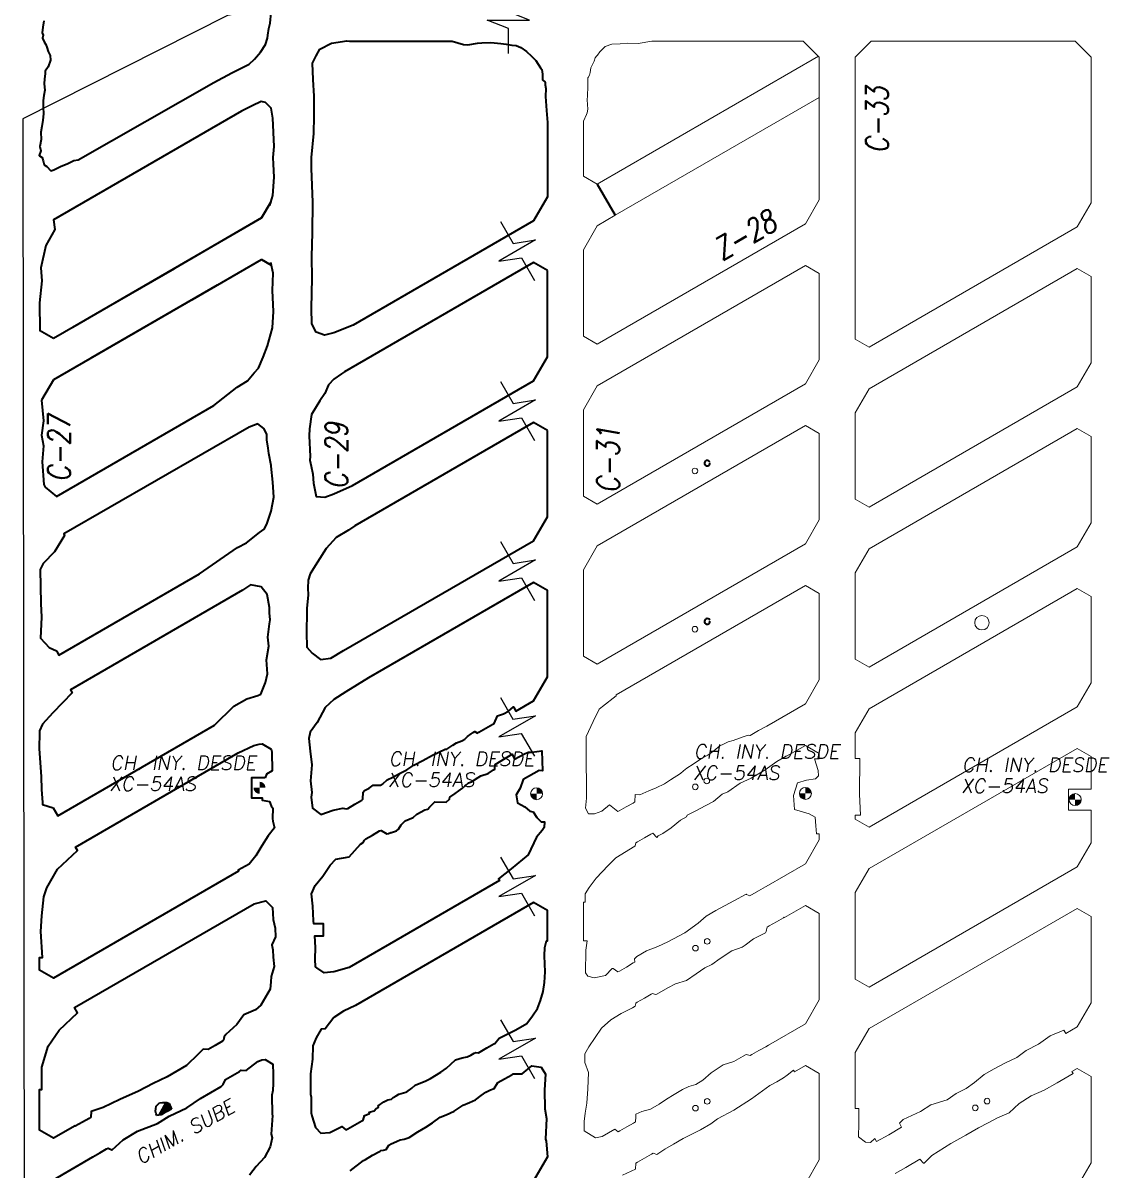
# Model space of a CAD drawing. Header units: millimetres. Extents: x -28 to 1943, y -5245 to 2752.
# Drawn here: x 568.2 to 705.1, y -476.1 to -332.7 of the extents above; entities that cross this region are included whole.
import ezdxf

# ---------------------------------------------------------------- set-up
doc = ezdxf.new("R2010")
doc.units = ezdxf.units.MM
doc.linetypes.add('CONTINUA', pattern=[0])
doc.layers.add('205', color=1, linetype='Continuous')
doc.styles.add('ROMANS', font='romans.shx', dxfattribs={"width": 0.8})

msp = doc.modelspace()

# ---------------------------------------------------------------- hatches: boundary and pattern name
at = {"lineweight": 35}
h = msp.add_hatch(color=256, dxfattribs=at)
h.paths.add_polyline_path([(597.75, -427.588), (597.75, -428.338), (598.5, -428.338, 0.4142136)])
h.paths.add_polyline_path([(597.75, -428.338), (597, -428.338, 0.4142136), (597.75, -429.088)])
at = {"lineweight": 20}
h = msp.add_hatch(color=8, dxfattribs=at)
h.paths.add_polyline_path([(632.4, -428.331), (632.4, -429.081), (633.15, -429.081, 0.4142136)])
h.paths.add_polyline_path([(632.4, -429.081), (631.65, -429.081, 0.4142136), (632.4, -429.831)])
at = {"lineweight": 35}
h = msp.add_hatch(color=256, dxfattribs=at)
h.paths.add_polyline_path([(632.4, -428.331), (632.4, -429.081), (633.15, -429.081, 0.4142136)])
h.paths.add_polyline_path([(632.4, -429.081), (631.65, -429.081, 0.4142136), (632.4, -429.831)])
h = msp.add_hatch(color=256, dxfattribs=at)
h.paths.add_polyline_path([(632.4, -428.331), (632.4, -429.081), (633.15, -429.081, 0.4142136)])
h.paths.add_polyline_path([(632.4, -429.081), (631.65, -429.081, 0.4142136), (632.4, -429.831)])
at = {"lineweight": 20}
h = msp.add_hatch(color=8, dxfattribs=at)
h.paths.add_polyline_path([(666.013, -428.298), (666.013, -429.048), (666.764, -429.048, 0.4142136)])
h.paths.add_polyline_path([(666.013, -429.048), (665.264, -429.048, 0.4142136), (666.013, -429.798)])
at = {"lineweight": 35}
h = msp.add_hatch(color=256, dxfattribs=at)
h.paths.add_polyline_path([(666.013, -428.298), (666.013, -429.048), (666.764, -429.048, 0.4142136)])
h.paths.add_polyline_path([(666.013, -429.048), (665.264, -429.048, 0.4142136), (666.013, -429.798)])
at = {"linetype": 'CONTINUA', "lineweight": 20}
h = msp.add_hatch(color=256, dxfattribs=at)
h.paths.add_polyline_path([(699.003, -429.748), (699.003, -429.82), (699.75, -429.82), (699.75, -429.07, 0.3862922)])
h.paths.add_polyline_path([(699.75, -430.57, 0.0851642), (700, -430.527), (700, -429.82), (699.75, -429.82)])
h.paths.add_polyline_path([(700, -429.82), (700, -430.527, 0.3178372), (700.5, -429.82)])
h = msp.add_hatch(color=256, dxfattribs=at)
h.paths.add_polyline_path([(699.003, -429.748), (699.003, -429.82), (699.75, -429.82), (699.75, -429.07, 0.3862922)])
h.paths.add_polyline_path([(699.75, -430.57, 0.0851642), (700, -430.527), (700, -429.82), (699.75, -429.82)])
h.paths.add_polyline_path([(700, -429.82), (700, -430.527, 0.3178372), (700.5, -429.82)])
h = msp.add_hatch(color=256, dxfattribs=at)
h.paths.add_polyline_path([(699.003, -429.748), (699.003, -429.82), (699.75, -429.82), (699.75, -429.07, 0.3862922)])
h.paths.add_polyline_path([(699.75, -430.57, 0.0851642), (700, -430.527), (700, -429.82), (699.75, -429.82)])
h.paths.add_polyline_path([(700, -429.82), (700, -430.527, 0.3178372), (700.5, -429.82)])
at = {"lineweight": 35}
msp.add_hatch(color=256, dxfattribs=at).paths.add_polyline_path([(586.463, -467.814), (586.145, -467.677), (586.062, -467.676), (585.188, -469.255), (585.442, -469.226), (585.906, -468.923), (586.185, -468.812), (586.76, -468.524)])

# ---------------------------------------------------------------- linework, layer by layer
at = {"linetype": 'CONTINUA', "lineweight": 20}
for p, q in [((639.982, -352.882), (667.655, -336.905)), ((639.982, -352.882), (667.655, -336.905)), ((667.75, -342.047), (642.232, -356.779)), ((667.75, -342.047), (642.232, -356.779))]:
    msp.add_line(p, q, dxfattribs=at)
at = {"color": 8, "lineweight": 20}
msp.add_line((639.982, -352.882), (642.232, -356.779), dxfattribs=at)
at = {"lineweight": 35}
for p, q in [((639.982, -352.882), (642.232, -356.779)), ((599.17, -355.115), (598.018, -357.11)), ((598.018, -357.11), (587.102, -363.413)), ((589.352, -367.31), (598.018, -362.306)), ((598.018, -362.306), (599.227, -363.005)), ((571.982, -372.142), (587.102, -363.413)), ((589.352, -367.31), (571.982, -377.338)), ((570.25, -371.142), (571.982, -372.142)), ((571.982, -377.338), (570.502, -379.901)), ((584.725, -468.745), (584.784, -468.458)), ((584.818, -469.093), (584.725, -468.745)), ((584.784, -468.458), (584.842, -468.126)), ((584.842, -468.126), (585.224, -467.74)), ((585.188, -469.255), (586.062, -467.676)), ((585.224, -467.74), (585.636, -467.674)), ((585.636, -467.674), (586.145, -467.677)), ((586.185, -468.812), (585.906, -468.923)), ((586.145, -467.677), (586.463, -467.814)), ((586.76, -468.524), (586.185, -468.812)), ((586.463, -467.814), (586.76, -468.524)), ((584.905, -469.287), (584.818, -469.093)), ((585.442, -469.226), (584.905, -469.287)), ((585.906, -468.923), (585.442, -469.226))]:
    msp.add_line(p, q, dxfattribs=at)
at = {"color": 3, "linetype": 'CONTINUA', "lineweight": 35}
for p, q in [((598.018, -357.11), (599.17, -355.115)), ((574.408, -370.742), (598.018, -357.11)), ((599.227, -363.005), (598.018, -362.306)), ((592.469, -365.51), (576.658, -374.639)), ((570.25, -371.142), (571.982, -372.142))]:
    msp.add_line(p, q, dxfattribs=at)
at = {"color": 8, "linetype": 'CONTINUA'}
for points in [[(628.886, -336.566), (628.876, -333.414), (626.226, -332.391), (631.519, -332.374), (628.869, -331.35), (628.859, -328.066)], [(628.886, -336.566), (628.876, -333.414), (626.226, -332.391), (631.519, -332.374), (628.869, -331.35), (628.859, -328.066)], [(627.881, -357.56), (629.459, -360.288), (632.266, -359.856), (627.685, -362.506), (630.493, -362.075), (632.137, -364.917)], [(627.881, -357.56), (629.459, -360.288), (632.266, -359.856), (627.685, -362.506), (630.493, -362.075), (632.137, -364.917)], [(627.881, -377.56), (629.459, -380.288), (632.266, -379.856), (627.685, -382.506), (630.493, -382.075), (632.137, -384.917)], [(627.881, -377.56), (629.459, -380.288), (632.266, -379.856), (627.685, -382.506), (630.493, -382.075), (632.137, -384.917)], [(627.881, -397.56), (629.459, -400.288), (632.266, -399.856), (627.685, -402.506), (630.493, -402.075), (632.137, -404.917)], [(627.881, -397.56), (629.459, -400.288), (632.266, -399.856), (627.685, -402.506), (630.493, -402.075), (632.137, -404.917)], [(627.87, -417.034), (629.449, -419.762), (632.256, -419.331), (627.675, -421.981), (630.482, -421.549), (632.127, -424.392)], [(627.87, -417.034), (629.449, -419.762), (632.256, -419.331), (627.675, -421.981), (630.482, -421.549), (632.127, -424.392)], [(627.881, -437.002), (629.459, -439.73), (632.266, -439.298), (627.685, -441.948), (630.493, -441.517), (632.137, -444.359)], [(627.881, -437.002), (629.459, -439.73), (632.266, -439.298), (627.685, -441.948), (630.493, -441.517), (632.137, -444.359)], [(627.881, -457.326), (629.459, -460.055), (632.266, -459.623), (627.685, -462.273), (630.493, -461.841), (632.137, -464.684)], [(627.881, -457.326), (629.459, -460.055), (632.266, -459.623), (627.685, -462.273), (630.493, -461.841), (632.137, -464.684)]]:
    msp.add_lwpolyline(points, dxfattribs=at)
at = {"lineweight": 35}
for points in [[(570.777, -332.486), (570.661, -333.244), (570.575, -333.957), (570.698, -334.279), (570.628, -334.619), (570.824, -335.074), (571.016, -335.431), (571.16, -335.765), (571.335, -336.284), (571.574, -336.813), (571.605, -337.392), (571.328, -338.201), (570.932, -338.75), (570.965, -339.086), (570.859, -339.705), (570.836, -340.338), (570.892, -341.121), (570.785, -341.82), (570.709, -342.43), (570.682, -343.243), (570.726, -344.091), (570.663, -344.873), (570.52, -345.656), (570.397, -346.394), (570.448, -347.309), (570.261, -348.173), (570.384, -348.729), (570.204, -349.321), (570.252, -349.336), (570.553, -349.542), (570.674, -349.971), (570.809, -350.45), (571.143, -350.677), (571.654, -351.198), (572.047, -351.075), (572.854, -350.689), (573.76, -350.319), (574.533, -349.93), (575.083, -349.834), (592.019, -340.178), (594.28, -338.969), (596.464, -337.874), (597.112, -337.269), (597.853, -336.364), (598.497, -335.421), (598.766, -334.646), (598.796, -334.268), (598.916, -333.442), (599.087, -332.744), (599.215, -331.415)], [(599.023, -355.571), (599.431, -354.306), (599.581, -352.027), (599.514, -350.365), (599.467, -349.552), (599.566, -348.172), (599.428, -344.648), (599.191, -343.4), (598.508, -342.691), (597.961, -342.547), (596.847, -343.084), (595.506, -343.757), (571.982, -357.338), (572.174, -358.539), (571.008, -360.563), (570.407, -363.353), (570.527, -364.97), (570.243, -367.719), (570.278, -371.158)], [(570.502, -379.901), (570.736, -382.473), (570.493, -384.244), (570.738, -385.602), (570.59, -387.588), (570.76, -390.413), (570.955, -390.779), (572.382, -391.911), (592.035, -380.564), (594.939, -378.263), (596.252, -377.458), (597.066, -376.461), (597.635, -375.89), (598.224, -374.501), (598.738, -373.083), (599.365, -370.837), (599.518, -368.796), (599.359, -366.168), (599.44, -364.013), (599.153, -362.656)], [(571.982, -477.338), (576.904, -474.459), (577.772, -473.963), (578.628, -473.463), (578.838, -473.395), (579.299, -473.603), (579.336, -473.602), (580.705, -472.355), (582.481, -471.27), (584.979, -470.311), (586.451, -469.397), (588.65, -468.351), (590.378, -467.165), (592.951, -465.662), (593.222, -465.43), (593.488, -464.812), (594.375, -464.294), (595.241, -463.792), (595.441, -463.647), (596.089, -463.661), (597.543, -462.555), (598.043, -462.336), (598.477, -462.288), (599.421, -462.867), (599.462, -464.131), (599.471, -465.292), (599.419, -466.172), (599.292, -466.76), (599.346, -469.131), (599.374, -469.292), (599.197, -471.643), (599.326, -472.104), (599.083, -473.24), (598.39, -474.544), (597.32, -475.662), (596.513, -476.765)], [(609.09, -476.237), (610.755, -474.942), (610.907, -474.837), (610.999, -474.792), (611.893, -474.277), (612.742, -473.792), (612.824, -473.742), (612.941, -473.669), (613.262, -473.653), (613.409, -473.592), (613.575, -473.534), (613.91, -473.006), (614.213, -472.833), (614.512, -472.718), (614.958, -472.518), (615.331, -472.349), (615.836, -472.256), (616.468, -472.057), (617.559, -471.338), (618.534, -470.742), (619.363, -470.204), (620.346, -469.513), (621.091, -469.202), (622.109, -468.754), (623.21, -468.014), (624.03, -467.674), (624.756, -467.344), (625.459, -466.815), (626.055, -466.373), (626.653, -466.105), (627.111, -465.929), (627.538, -465.191), (628.403, -464.707), (629.286, -464.21), (629.388, -464.149), (629.465, -464.102), (630.592, -464.091), (631.786, -463.108), (632.983, -463.274), (633.532, -464.145), (633.405, -466.08), (633.421, -468.466), (633.653, -469.682), (633.532, -472.251), (633.608, -472.495), (633.75, -474.48), (632.018, -477.48)]]:
    msp.add_lwpolyline(points, dxfattribs=at)
for points in [[(633.75, -345.162), (633.75, -354.48), (632.018, -357.48), (609.481, -370.492), (607.051, -371.484), (605.887, -371.753), (604.834, -371.401), (604.309, -370.351), (604.245, -368.39), (604.329, -364.654), (604.278, -361.987), (604.359, -358.925), (604.406, -355.139), (604.263, -350.928), (604.243, -349.538), (604.523, -346.548), (604.594, -344.4), (604.566, -341.887), (604.465, -339.81), (604.375, -337.748), (604.817, -336.855), (605.288, -336.004), (606.741, -335.279), (608.658, -334.963), (608.988, -335), (621.841, -335), (623.255, -335.419), (623.807, -335.483), (625.008, -335.239), (625.554, -335.207), (626.673, -335.173), (627.938, -335.285), (628.586, -335.404), (629.311, -335.523), (629.845, -335.535), (630.426, -335.781), (631.138, -336.294), (631.766, -336.9), (632.299, -337.429), (632.878, -338.344), (633.039, -338.561), (633.125, -339.133), (633.136, -339.839), (633.461, -340.136), (633.478, -340.485), (633.555, -340.915), (633.502, -341.941), (633.639, -343.691)], [(633.75, -363.677), (632.018, -362.677), (608.369, -376.33), (607.984, -376.583), (607.04, -377.256), (606.368, -377.958), (605.911, -379.05), (605.309, -379.949), (604.262, -381.676), (603.984, -383.48), (603.958, -384.348), (604.074, -386.941), (604.057, -387.384), (604.215, -388.133), (604.407, -389.14), (604.501, -390.244), (604.83, -391.911), (605.932, -392.025), (607.041, -391.582), (609.387, -390.547), (632.018, -377.48), (633.75, -374.48)], [(590.231, -401.606), (594.985, -398.282), (596.131, -397.716), (597.745, -396.445), (598.337, -396.007), (598.681, -395.391), (599.227, -393.76), (599.536, -392.025), (599.428, -390.122), (599.227, -388.118), (599.217, -388.048), (598.899, -386.554), (598.848, -385.883), (598.686, -384.845), (598.666, -384.122), (598.273, -383.432), (597.529, -382.843), (596.452, -383.267), (573.263, -396.599), (573.378, -396.798), (572.095, -398.862), (570.693, -400.315), (570.338, -401.047), (570.393, -405.293), (570.504, -406.999), (570.367, -409.627), (571.457, -410.812), (572.378, -411.235), (572.672, -411.744)], [(633.75, -383.677), (632.018, -382.677), (609.661, -395.584), (608.871, -396.138), (607.339, -397.037), (606.097, -398.421), (605.015, -400.134), (604.087, -401.612), (603.829, -402.375), (603.778, -403.374), (603.836, -404.201), (603.65, -405.932), (603.647, -406.499), (603.633, -408.767), (603.628, -408.94), (603.68, -410.774), (604.322, -411.526), (605.36, -412.291), (606.658, -412.124), (608.266, -411.194), (632.018, -397.48), (633.75, -394.48)], [(623.146, -422.418), (623.423, -422.249), (623.778, -421.948), (624.198, -421.6), (624.462, -421.408), (624.671, -421.32), (625.019, -421.493), (625.196, -421.395), (626.068, -420.891), (626.928, -420.392), (627.101, -420.289), (627.516, -419.365), (628.276, -419.097), (628.872, -418.765), (629.495, -418.217), (629.806, -418.757), (632.018, -417.48), (633.75, -414.48), (633.75, -403.677), (632.018, -402.677), (611.376, -414.594), (608.541, -416.33), (607.041, -417.289), (605.961, -418.31), (604.943, -420.175), (604.064, -421.406), (603.903, -422.192), (604.082, -423.761), (604.309, -425.449), (604.141, -427.463), (604.274, -428.909), (604.228, -429.507), (604.395, -430.886), (605.412, -431.675), (606.966, -431.138), (608.185, -430.9), (608.577, -430.977), (608.812, -430.914), (609.662, -430.377), (610.536, -429.87), (610.686, -429.769), (610.718, -428.872), (610.86, -428.666), (611.474, -428.393), (611.964, -428.008), (612.881, -428.011), (613.179, -427.839), (613.708, -427.35), (614.421, -427.009), (615.242, -426.572), (616.181, -426.11), (617.051, -425.511), (618.154, -424.924), (619.367, -424.264), (620.952, -423.517), (621.161, -423.492), (621.905, -423.007), (622.404, -422.739), (623.049, -422.489)], [(592.134, -420.507), (594.557, -418.134), (596.18, -417.21), (597.547, -416.803), (597.905, -416.632), (598.511, -415.174), (598.736, -414.088), (598.634, -412.365), (598.901, -410.654), (598.781, -409.495), (599.017, -407.851), (599.066, -407.344), (598.991, -406.461), (598.98, -405.817), (598.723, -404.17), (597.95, -403.224), (596.615, -402.987), (595.635, -403.636), (574.12, -416.104), (574.328, -416.465), (571.897, -418.96), (570.629, -420.39), (570.226, -421.209), (570.226, -421.388), (570.192, -423.48), (570.445, -426.938), (570.485, -428.554), (570.612, -430.19), (570.6, -430.436), (571.937, -430.844), (572.511, -431.837)], [(598.472, -427.088), (596.75, -427.088), (596.75, -429.588), (598.083, -429.588), (598.092, -429.876), (599.012, -430.061), (599.216, -430.582), (599.428, -430.901), (599.364, -432.167), (599.419, -432.497), (599.639, -433.329), (598.836, -434.346), (598.053, -435.576), (597.29, -436.847), (596.461, -437.896), (595.066, -438.627), (595.135, -438.775), (571.982, -452.142), (570.25, -451.142), (570.25, -449.561), (570.623, -449.561), (570.414, -446.305), (570.51, -444.364), (570.767, -441.954), (571.151, -440.859), (572.495, -438.499), (574.983, -436.167), (574.74, -435.746), (595.099, -423.986), (597.027, -423.051), (597.692, -422.884), (598.062, -422.854), (599.212, -423.529), (599.282, -423.834), (599.322, -426.218), (598.633, -426.618)], [(631.19, -423.972), (633.065, -423.729), (633.134, -426.2), (632.72, -426.162), (630.734, -427.317), (630.349, -428.395), (629.866, -429.217), (630.024, -430.235), (630.91, -430.715), (631.546, -431.27), (631.972, -431.351), (632.451, -432.052), (632.979, -432.58), (633.377, -432.596), (633.347, -433.31), (633.108, -433.688), (632.374, -434.514), (631.328, -436.703), (629.224, -438.463), (627.623, -439.727), (627.749, -439.945), (608.948, -450.8), (607.033, -451.337), (605.818, -451.484), (604.937, -450.848), (604.771, -450.72), (604.707, -449.742), (604.767, -448.293), (604.683, -446.86), (605.75, -446.86), (605.75, -445.36), (604.534, -445.36), (604.487, -444.953), (604.401, -443.127), (604.263, -441.614), (604.704, -440.549), (605.679, -439.376), (606.574, -438.008), (607.279, -437.25), (608.982, -436.981), (610.364, -435.374), (610.731, -435.165), (610.869, -434.896), (611.039, -434.723), (611.894, -434.254), (612.758, -433.722), (612.978, -433.672), (613.68, -434.091), (613.882, -434.058), (614.162, -433.944), (614.253, -433.932), (614.878, -433.702), (615.118, -433.498), (615.479, -432.969), (615.972, -432.453), (616.971, -432.057), (617.442, -431.636), (618.428, -431.088), (618.787, -430.993), (618.996, -430.75), (619.695, -430.111), (621.087, -430.14), (621.491, -429.751), (621.546, -429.502), (622.204, -429.036), (623.155, -428.37), (623.866, -427.736), (624.251, -427.582), (625.089, -427.07), (625.409, -426.845), (626.324, -426.545), (627.028, -426.108), (627.183, -426.021), (627.235, -425.409), (627.428, -425.285), (628.298, -424.782), (629.158, -424.281), (629.35, -424.157), (629.651, -424.779), (630.88, -424.08)], [(588.61, -463.049), (586.201, -464.467), (584.465, -465.298), (582.609, -466.245), (580.291, -467.287), (578.211, -468.313), (576.703, -468.82), (576.669, -469.511), (576.459, -469.687), (575.599, -470.145), (574.714, -470.641), (574.681, -470.584), (571.982, -472.142), (570.25, -471.142), (570.25, -466.041), (570.521, -466.041), (570.521, -463.277), (571.317, -460.647), (572.69, -458.654), (574.989, -456.489), (574.605, -455.824), (597.064, -442.857), (598.522, -442.453), (599.369, -443.318), (599.461, -444.803), (599.713, -445.884), (599.76, -446.959), (599.287, -447.952), (599.419, -448.609), (599.451, -449.493), (599.592, -450.688), (599.206, -451.94), (599.167, -452.599), (599.065, -453.499), (597.909, -455.524), (597.235, -456.093), (595.78, -456.722), (594.93, -457.926), (593.524, -459.161), (593.314, -459.451), (593.26, -459.892), (593.108, -460.012), (592.225, -460.542), (591.347, -461.05), (590.71, -461.021), (590.09, -461.633)], [(613.781, -467.328), (614.249, -467.252), (614.482, -467.044), (614.848, -466.852), (615.161, -466.648), (616.039, -466.385), (616.155, -466.353), (616.802, -465.881), (617.205, -465.529), (618.564, -464.982), (619.146, -464.665), (620.436, -463.878), (621.141, -463.384), (621.669, -462.871), (622.276, -462.365), (623.092, -462.103), (623.735, -461.961), (624.162, -461.758), (624.578, -461.515), (624.813, -461.441), (625.133, -461.484), (626.192, -460.836), (627.073, -460.333), (627.169, -460.285), (627.726, -459.644), (629.785, -458.6), (631.187, -457.82), (631.874, -456.846), (632.493, -455.934), (632.886, -454.923), (633.241, -453.822), (633.398, -452.661), (633.462, -451.332), (633.382, -449.362), (633.439, -448.286), (633.638, -447.453), (633.75, -447.453), (633.75, -443.677), (632.018, -442.677), (609.739, -455.54), (608.25, -456.245), (607.029, -457.066), (605.962, -458.468), (605.459, -458.529), (604.855, -459.61), (604.419, -460.576), (604.365, -462.266), (604.146, -464.085), (604.112, -466.65), (604.198, -466.996), (604.193, -468.978), (604.295, -469.338), (604.765, -470.819), (605.41, -471.492), (606.543, -471.416), (608.025, -470.687), (608.559, -471.094), (608.707, -471.014), (608.79, -470.968), (609.662, -470.461), (610.533, -469.973), (610.624, -469.921), (610.709, -469.879), (610.861, -469.306), (610.938, -469.284), (611.493, -469.068), (611.478, -468.886), (612.088, -468.73), (612.106, -468.73), (612.331, -468.438), (612.646, -468.279), (612.596, -468.105), (613.296, -467.577)]]:
    msp.add_lwpolyline(points, close=True, dxfattribs=at)
at = {"color": 8, "lineweight": 20}
for points in [[(628.882, -335.453), (629.311, -335.523), (629.845, -335.535), (630.426, -335.781), (631.138, -336.294), (631.766, -336.9), (632.299, -337.429), (632.878, -338.344), (633.039, -338.561), (633.125, -339.133), (633.136, -339.839), (633.461, -340.136), (633.478, -340.485), (633.555, -340.915), (633.502, -341.941), (633.639, -343.691), (633.75, -345.162), (633.75, -354.48), (632.018, -357.48), (628.882, -359.291)], [(628.882, -335.453), (629.311, -335.523), (629.845, -335.535), (630.426, -335.781), (631.138, -336.294), (631.766, -336.9), (632.299, -337.429), (632.878, -338.344), (633.039, -338.561), (633.125, -339.133), (633.136, -339.839), (633.461, -340.136), (633.478, -340.485), (633.555, -340.915), (633.502, -341.941), (633.639, -343.691), (633.75, -345.162), (633.75, -354.48), (632.018, -357.48), (628.882, -359.291)], [(639.982, -352.882), (638.25, -351.882), (638.25, -345.021), (638.623, -344.16), (638.71, -343.959), (638.818, -343.521), (638.704, -342.332), (638.763, -341.853), (638.828, -340.696), (638.822, -339.605), (638.865, -339.548), (639.009, -339.274), (639.105, -338.91), (639.202, -338.337), (639.426, -337.863), (639.601, -337.525), (639.739, -337.1), (639.873, -336.885), (639.999, -336.768), (640.311, -336.362), (640.985, -335.678), (641.799, -335.391), (642.834, -335.357), (643.72, -335.26), (645.096, -335.294), (646.817, -335), (665.75, -335), (667.75, -337), (667.75, -354.851), (666.018, -357.851), (639.982, -372.882), (638.25, -371.882), (638.25, -361.078), (639.982, -358.078), (642.232, -356.779)], [(639.982, -352.882), (638.25, -351.882), (638.25, -345.021), (638.623, -344.16), (638.71, -343.959), (638.818, -343.521), (638.704, -342.332), (638.763, -341.853), (638.828, -340.696), (638.822, -339.605), (638.865, -339.548), (639.009, -339.274), (639.105, -338.91), (639.202, -338.337), (639.426, -337.863), (639.601, -337.525), (639.739, -337.1), (639.873, -336.885), (639.999, -336.768), (640.311, -336.362), (640.985, -335.678), (641.799, -335.391), (642.834, -335.357), (643.72, -335.26), (645.096, -335.294), (646.817, -335), (665.75, -335), (667.75, -337), (667.75, -354.851), (666.018, -357.851), (639.982, -372.882), (638.25, -371.882), (638.25, -361.078), (639.982, -358.078), (642.232, -356.779)], [(628.882, -379.291), (632.018, -377.48), (633.75, -374.48), (633.75, -363.677), (632.018, -362.677), (631.136, -363.186)], [(628.882, -379.291), (632.018, -377.48), (633.75, -374.48), (633.75, -363.677), (632.018, -362.677), (631.136, -363.186)], [(628.882, -399.291), (632.018, -397.48), (633.75, -394.48), (633.75, -383.677), (632.018, -382.677), (631.136, -383.186)], [(628.882, -399.291), (632.018, -397.48), (633.75, -394.48), (633.75, -383.677), (632.018, -382.677), (631.136, -383.186)], [(628.872, -418.765), (629.495, -418.217), (629.806, -418.757), (632.018, -417.48), (633.75, -414.48), (633.75, -403.677), (632.018, -402.677), (631.136, -403.186)], [(628.872, -418.765), (629.495, -418.217), (629.806, -418.757), (632.018, -417.48), (633.75, -414.48), (633.75, -403.677), (632.018, -402.677), (631.136, -403.186)], [(631.836, -423.889), (633.065, -423.729), (633.134, -426.2), (632.72, -426.162), (630.734, -427.317), (630.349, -428.395), (629.866, -429.217), (630.024, -430.235), (630.91, -430.715), (631.546, -431.27), (631.972, -431.351), (632.451, -432.052), (632.979, -432.58), (633.377, -432.596), (633.347, -433.31), (633.108, -433.688), (632.374, -434.514), (631.328, -436.703), (629.224, -438.463), (628.882, -438.733)], [(631.836, -423.889), (633.065, -423.729), (633.134, -426.2), (632.72, -426.162), (630.734, -427.317), (630.349, -428.395), (629.866, -429.217), (630.024, -430.235), (630.91, -430.715), (631.546, -431.27), (631.972, -431.351), (632.451, -432.052), (632.979, -432.58), (633.377, -432.596), (633.347, -433.31), (633.108, -433.688), (632.374, -434.514), (631.328, -436.703), (629.224, -438.463), (628.882, -438.733)], [(628.882, -459.058), (629.785, -458.6), (631.187, -457.82), (631.874, -456.846), (632.493, -455.934), (632.886, -454.923), (633.241, -453.822), (633.398, -452.661), (633.462, -451.332), (633.382, -449.362), (633.439, -448.286), (633.638, -447.453), (633.75, -447.453), (633.75, -443.677), (632.018, -442.677), (631.378, -443.046)], [(628.882, -459.058), (629.785, -458.6), (631.187, -457.82), (631.874, -456.846), (632.493, -455.934), (632.886, -454.923), (633.241, -453.822), (633.398, -452.661), (633.462, -451.332), (633.382, -449.362), (633.439, -448.286), (633.638, -447.453), (633.75, -447.453), (633.75, -443.677), (632.018, -442.677), (631.378, -443.046)], [(631.406, -463.421), (631.786, -463.108), (632.983, -463.274), (633.532, -464.145), (633.405, -466.08), (633.421, -468.466), (633.653, -469.682), (633.532, -472.251), (633.608, -472.495), (633.75, -474.48), (632.018, -477.48), (631.072, -477.528), (629.291, -478.617), (628.882, -478.852)], [(631.406, -463.421), (631.786, -463.108), (632.983, -463.274), (633.532, -464.145), (633.405, -466.08), (633.421, -468.466), (633.653, -469.682), (633.532, -472.251), (633.608, -472.495), (633.75, -474.48), (632.018, -477.48), (631.072, -477.528), (629.291, -478.617), (628.882, -478.852)], [(643.126, -476.78), (644.776, -476.032), (644.822, -475.245), (645.027, -475.135), (645.911, -474.633), (646.788, -474.137), (646.997, -474.022), (647.444, -474.186), (648.45, -473.5), (649.514, -472.897), (650.73, -472.193), (652.898, -471.096), (654.206, -470.329), (655.033, -469.718), (657.072, -468.617), (659.274, -467.22), (661.575, -465.558), (662.429, -465.084), (663.295, -464.602), (663.753, -464.28), (664.542, -463.656), (664.655, -463.834), (666.018, -463.047), (667.75, -464.047), (667.75, -474.851), (666.018, -477.851)], [(643.126, -476.78), (644.776, -476.032), (644.822, -475.245), (645.027, -475.135), (645.911, -474.633), (646.788, -474.137), (646.997, -474.022), (647.444, -474.186), (648.45, -473.5), (649.514, -472.897), (650.73, -472.193), (652.898, -471.096), (654.206, -470.329), (655.033, -469.718), (657.072, -468.617), (659.274, -467.22), (661.575, -465.558), (662.429, -465.084), (663.295, -464.602), (663.753, -464.28), (664.542, -463.656), (664.655, -463.834), (666.018, -463.047), (667.75, -464.047), (667.75, -474.851), (666.018, -477.851)], [(700.018, -478.221), (701.75, -475.221), (701.75, -464.417), (700.018, -463.417), (699.341, -463.808), (699.483, -464.053), (697.502, -465.205), (695.873, -466.132), (694.259, -466.856), (692.739, -467.796), (691.5, -468.984), (690.037, -469.6), (688.854, -470.219), (687.673, -470.861), (686.073, -471.755), (684.194, -472.819), (681.848, -474.284), (680.858, -475.264), (680.792, -475.28), (680.339, -474.753), (678.576, -475.801), (677.23, -476.573)], [(700.018, -478.221), (701.75, -475.221), (701.75, -464.417), (700.018, -463.417), (699.341, -463.808), (699.483, -464.053), (697.502, -465.205), (695.873, -466.132), (694.259, -466.856), (692.739, -467.796), (691.5, -468.984), (690.037, -469.6), (688.854, -470.219), (687.673, -470.861), (686.073, -471.755), (684.194, -472.819), (681.848, -474.284), (680.858, -475.264), (680.792, -475.28), (680.339, -474.753), (678.576, -475.801), (677.23, -476.573)]]:
    msp.add_lwpolyline(points, dxfattribs=at)
for points in [[(701.75, -337), (701.75, -355.221), (700.018, -358.221), (673.982, -373.252), (672.25, -372.252), (672.25, -337), (674.25, -335), (699.75, -335)], [(701.75, -337), (701.75, -355.221), (700.018, -358.221), (673.982, -373.252), (672.25, -372.252), (672.25, -337), (674.25, -335), (699.75, -335)], [(666.018, -377.851), (667.75, -374.851), (667.75, -364.047), (666.018, -363.047), (639.982, -378.078), (638.25, -381.078), (638.25, -391.882), (639.982, -392.882)], [(666.018, -377.851), (667.75, -374.851), (667.75, -364.047), (666.018, -363.047), (639.982, -378.078), (638.25, -381.078), (638.25, -391.882), (639.982, -392.882)], [(700.018, -378.221), (701.75, -375.221), (701.75, -364.417), (700.018, -363.417), (673.982, -378.449), (672.25, -381.449), (672.25, -392.252), (673.982, -393.252)], [(700.018, -378.221), (701.75, -375.221), (701.75, -364.417), (700.018, -363.417), (673.982, -378.449), (672.25, -381.449), (672.25, -392.252), (673.982, -393.252)], [(666.018, -397.851), (667.75, -394.851), (667.75, -384.047), (666.018, -383.047), (639.982, -398.078), (638.25, -401.078), (638.25, -411.882), (639.982, -412.882)], [(666.018, -397.851), (667.75, -394.851), (667.75, -384.047), (666.018, -383.047), (639.982, -398.078), (638.25, -401.078), (638.25, -411.882), (639.982, -412.882)], [(701.75, -395.221), (701.75, -384.417), (700.018, -383.417), (673.982, -398.449), (672.25, -401.449), (672.25, -412.252), (673.982, -413.252), (700.018, -398.221)], [(701.75, -395.221), (701.75, -384.417), (700.018, -383.417), (673.982, -398.449), (672.25, -401.449), (672.25, -412.252), (673.982, -413.252), (700.018, -398.221)], [(666.018, -403.047), (642.332, -416.722), (642.334, -416.824), (640.622, -418.193), (640.236, -418.521), (639.47, -420.056), (638.616, -421.935), (638.602, -425.122), (638.66, -427.922), (638.662, -429.637), (638.532, -430.898), (638.888, -431.586), (639.624, -431.589), (640.55, -431.249), (641.533, -430.472), (642.556, -431.308), (642.747, -431.21), (643.617, -430.715), (644.481, -430.241), (644.699, -430.099), (644.713, -429.161), (645.306, -429.239), (646.449, -428.713), (647.356, -428.328), (648.385, -427.859), (649.156, -427.329), (650.412, -426.542), (650.759, -426.239), (651.18, -425.874), (651.983, -425.381), (653.036, -424.66), (653.833, -424.273), (654.548, -423.713), (655.31, -423.094), (655.768, -422.873), (656.367, -422.603), (656.975, -422.41), (658.252, -421.98), (658.84, -421.781), (659.077, -421.813), (659.121, -421.789), (660.142, -421.197), (661.181, -420.617), (661.193, -420.636), (666.018, -417.851), (667.75, -414.851), (667.75, -404.047)], [(666.018, -403.047), (642.332, -416.722), (642.334, -416.824), (640.622, -418.193), (640.236, -418.521), (639.47, -420.056), (638.616, -421.935), (638.602, -425.122), (638.66, -427.922), (638.662, -429.637), (638.532, -430.898), (638.888, -431.586), (639.624, -431.589), (640.55, -431.249), (641.533, -430.472), (642.556, -431.308), (642.747, -431.21), (643.617, -430.715), (644.481, -430.241), (644.699, -430.099), (644.713, -429.161), (645.306, -429.239), (646.449, -428.713), (647.356, -428.328), (648.385, -427.859), (649.156, -427.329), (650.412, -426.542), (650.759, -426.239), (651.18, -425.874), (651.983, -425.381), (653.036, -424.66), (653.833, -424.273), (654.548, -423.713), (655.31, -423.094), (655.768, -422.873), (656.367, -422.603), (656.975, -422.41), (658.252, -421.98), (658.84, -421.781), (659.077, -421.813), (659.121, -421.789), (660.142, -421.197), (661.181, -420.617), (661.193, -420.636), (666.018, -417.851), (667.75, -414.851), (667.75, -404.047)], [(672.25, -432.252), (673.982, -433.252), (700.018, -418.221), (701.75, -415.221), (701.75, -404.417), (700.018, -403.417), (673.982, -418.449), (672.25, -421.449), (672.25, -424.687), (672.825, -424.687), (672.783, -429.155), (672.923, -431.769), (672.25, -431.769)], [(672.25, -432.252), (673.982, -433.252), (700.018, -418.221), (701.75, -415.221), (701.75, -404.417), (700.018, -403.417), (673.982, -418.449), (672.25, -421.449), (672.25, -424.687), (672.825, -424.687), (672.783, -429.155), (672.923, -431.769), (672.25, -431.769)], [(644.497, -450.239), (643.634, -450.759), (642.767, -451.254), (642.567, -451.362), (641.961, -450.932), (641.86, -450.941), (640.997, -451.803), (639.621, -452.102), (638.817, -451.884), (638.516, -451.457), (638.551, -448.617), (638.717, -447.453), (638.25, -447.453), (638.25, -442.627), (638.456, -442.627), (638.479, -441.577), (638.966, -440.824), (639.857, -439.643), (641.338, -438.044), (642.318, -437.076), (644.698, -435.647), (644.736, -435.601), (644.823, -435.217), (645, -435.097), (645.877, -434.593), (646.691, -434.123), (646.939, -434.022), (647.431, -434.569), (647.621, -434.326), (648.172, -434.041), (649.23, -433.36), (650.387, -432.375), (651.128, -431.966), (651.247, -431.751), (652.409, -431.169), (653.492, -430.607), (654.506, -430.039), (655.611, -429.146), (656.297, -428.857), (657.851, -427.764), (659.223, -427.124), (660.994, -426.107), (662.459, -425.053), (663.634, -424.361), (663.664, -424.406), (666.018, -423.047), (667.75, -424.047), (667.75, -424.714), (667.141, -424.714), (667.627, -426.197), (667.668, -426.841), (667.288, -427.238), (666.141, -427.398), (665.042, -427.718), (664.517, -429.322), (664.634, -431.042), (666.508, -431.586), (667.244, -431.999), (667.333, -433.115), (667.397, -434.113), (667.75, -434.113), (667.75, -434.851), (666.018, -437.851), (661.115, -440.675), (661.025, -440.718), (660.153, -441.2), (659.049, -441.832), (658.633, -441.674), (658.612, -441.654), (657.053, -442.469), (654.796, -443.675), (653.597, -444.385), (652.597, -445.261), (650.937, -446.465), (648.829, -447.583), (647.582, -448.174), (646.161, -448.707), (644.951, -449.449), (644.662, -449.72), (644.677, -450.126)], [(644.497, -450.239), (643.634, -450.759), (642.767, -451.254), (642.567, -451.362), (641.961, -450.932), (641.86, -450.941), (640.997, -451.803), (639.621, -452.102), (638.817, -451.884), (638.516, -451.457), (638.551, -448.617), (638.717, -447.453), (638.25, -447.453), (638.25, -442.627), (638.456, -442.627), (638.479, -441.577), (638.966, -440.824), (639.857, -439.643), (641.338, -438.044), (642.318, -437.076), (644.698, -435.647), (644.736, -435.601), (644.823, -435.217), (645, -435.097), (645.877, -434.593), (646.691, -434.123), (646.939, -434.022), (647.431, -434.569), (647.621, -434.326), (648.172, -434.041), (649.23, -433.36), (650.387, -432.375), (651.128, -431.966), (651.247, -431.751), (652.409, -431.169), (653.492, -430.607), (654.506, -430.039), (655.611, -429.146), (656.297, -428.857), (657.851, -427.764), (659.223, -427.124), (660.994, -426.107), (662.459, -425.053), (663.634, -424.361), (663.664, -424.406), (666.018, -423.047), (667.75, -424.047), (667.75, -424.714), (667.141, -424.714), (667.627, -426.197), (667.668, -426.841), (667.288, -427.238), (666.141, -427.398), (665.042, -427.718), (664.517, -429.322), (664.634, -431.042), (666.508, -431.586), (667.244, -431.999), (667.333, -433.115), (667.397, -434.113), (667.75, -434.113), (667.75, -434.851), (666.018, -437.851), (661.115, -440.675), (661.025, -440.718), (660.153, -441.2), (659.049, -441.832), (658.633, -441.674), (658.612, -441.654), (657.053, -442.469), (654.796, -443.675), (653.597, -444.385), (652.597, -445.261), (650.937, -446.465), (648.829, -447.583), (647.582, -448.174), (646.161, -448.707), (644.951, -449.449), (644.662, -449.72), (644.677, -450.126)], [(701.75, -428.52), (701.75, -424.417), (700.018, -423.417), (673.982, -438.449), (672.25, -441.449), (672.25, -452.252), (673.982, -453.252), (700.018, -438.221), (701.75, -435.221), (701.75, -431.12), (698.9, -431.12), (698.9, -428.52)], [(701.75, -428.52), (701.75, -424.417), (700.018, -423.417), (673.982, -438.449), (672.25, -441.449), (672.25, -452.252), (673.982, -453.252), (700.018, -438.221), (701.75, -435.221), (701.75, -431.12), (698.9, -431.12), (698.9, -428.52)], [(666.018, -443.047), (663.384, -444.567), (663.359, -444.525), (663.273, -444.576), (662.41, -445.079), (661.474, -445.585), (661.254, -445.763), (661.15, -446.114), (661.13, -446.288), (661.037, -446.458), (659.527, -447.219), (658.47, -447.992), (658.117, -448.249), (656.827, -448.729), (655.354, -449.699), (654.307, -450.448), (653.445, -450.866), (652.339, -451.584), (651.14, -452.428), (649.78, -452.847), (648.802, -453.366), (647.433, -454.139), (647.264, -454.19), (646.905, -454.041), (646.745, -454.123), (645.881, -454.617), (644.996, -455.136), (644.802, -455.267), (644.797, -455.31), (644.724, -455.636), (644.405, -455.832), (642.99, -456.539), (641.691, -457.363), (640.505, -458.401), (639.734, -459.558), (638.931, -460.728), (638.452, -461.596), (638.418, -462.669), (638.903, -463.911), (638.814, -465.959), (638.692, -467.756), (638.482, -469.001), (638.367, -470.037), (638.356, -471.215), (639.761, -472.089), (640.609, -471.934), (642.199, -471.03), (642.613, -471.333), (642.797, -471.226), (643.668, -470.741), (644.535, -470.247), (644.759, -470.105), (644.808, -469.474), (644.83, -469.125), (645.554, -468.821), (646.663, -468.514), (647.73, -467.904), (648.642, -467.279), (649.61, -466.691), (650.662, -466.035), (651.439, -465.661), (652.302, -465.417), (653.21, -464.898), (654.217, -463.985), (655.746, -462.961), (657.05, -462.554), (658.234, -461.873), (658.601, -461.698), (659.126, -461.798), (659.303, -461.692), (660.185, -461.193), (661.056, -460.709), (661.39, -460.523), (666.018, -457.851), (667.75, -454.851), (667.75, -444.047)], [(666.018, -443.047), (663.384, -444.567), (663.359, -444.525), (663.273, -444.576), (662.41, -445.079), (661.474, -445.585), (661.254, -445.763), (661.15, -446.114), (661.13, -446.288), (661.037, -446.458), (659.527, -447.219), (658.47, -447.992), (658.117, -448.249), (656.827, -448.729), (655.354, -449.699), (654.307, -450.448), (653.445, -450.866), (652.339, -451.584), (651.14, -452.428), (649.78, -452.847), (648.802, -453.366), (647.433, -454.139), (647.264, -454.19), (646.905, -454.041), (646.745, -454.123), (645.881, -454.617), (644.996, -455.136), (644.802, -455.267), (644.797, -455.31), (644.724, -455.636), (644.405, -455.832), (642.99, -456.539), (641.691, -457.363), (640.505, -458.401), (639.734, -459.558), (638.931, -460.728), (638.452, -461.596), (638.418, -462.669), (638.903, -463.911), (638.814, -465.959), (638.692, -467.756), (638.482, -469.001), (638.367, -470.037), (638.356, -471.215), (639.761, -472.089), (640.609, -471.934), (642.199, -471.03), (642.613, -471.333), (642.797, -471.226), (643.668, -470.741), (644.535, -470.247), (644.759, -470.105), (644.808, -469.474), (644.83, -469.125), (645.554, -468.821), (646.663, -468.514), (647.73, -467.904), (648.642, -467.279), (649.61, -466.691), (650.662, -466.035), (651.439, -465.661), (652.302, -465.417), (653.21, -464.898), (654.217, -463.985), (655.746, -462.961), (657.05, -462.554), (658.234, -461.873), (658.601, -461.698), (659.126, -461.798), (659.303, -461.692), (660.185, -461.193), (661.056, -460.709), (661.39, -460.523), (666.018, -457.851), (667.75, -454.851), (667.75, -444.047)], [(684.891, -466.558), (683.729, -467.334), (681.691, -467.985), (680.4, -468.815), (678.249, -469.822), (677.8, -470.26), (678.046, -470.78), (676.44, -471.714), (674.921, -472.567), (674.696, -472.18), (674.146, -472.688), (673.541, -472.618), (672.64, -471.964), (672.696, -470.302), (672.708, -468.41), (672.25, -468.41), (672.25, -461.449), (673.982, -458.449), (700.018, -443.417), (701.75, -444.417), (701.75, -455.221), (700.018, -458.221), (698.583, -459.049), (698.339, -458.627), (696.639, -459.353), (695.149, -460.367), (693.628, -461.159), (692.445, -462.053), (690.953, -462.781), (689.615, -463.482), (688.359, -464.17), (687.168, -465.167), (686.124, -465.93)], [(684.891, -466.558), (683.729, -467.334), (681.691, -467.985), (680.4, -468.815), (678.249, -469.822), (677.8, -470.26), (678.046, -470.78), (676.44, -471.714), (674.921, -472.567), (674.696, -472.18), (674.146, -472.688), (673.541, -472.618), (672.64, -471.964), (672.696, -470.302), (672.708, -468.41), (672.25, -468.41), (672.25, -461.449), (673.982, -458.449), (700.018, -443.417), (701.75, -444.417), (701.75, -455.221), (700.018, -458.221), (698.583, -459.049), (698.339, -458.627), (696.639, -459.353), (695.149, -460.367), (693.628, -461.159), (692.445, -462.053), (690.953, -462.781), (689.615, -463.482), (688.359, -464.17), (687.168, -465.167), (686.124, -465.93)]]:
    msp.add_lwpolyline(points, close=True, dxfattribs=at)
for centre, radius in [((652.204, -388.737), 0.35), ((688.089, -407.706), 0.903), ((652.204, -408.516), 0.35), ((653.684, -427.487), 0.35), ((632.4, -429.081), 0.75), ((652.247, -428.229), 0.35), ((666.013, -429.048), 0.75), ((653.736, -447.539), 0.35), ((652.264, -448.389), 0.35), ((653.736, -467.539), 0.35), ((688.731, -467.504), 0.35), ((652.264, -468.389), 0.35), ((687.259, -468.354), 0.35)]:
    msp.add_circle(centre, radius, dxfattribs=at)
at = {"linetype": 'CONTINUA', "lineweight": 20}
msp.add_circle((699.75, -429.82), 0.75, dxfattribs=at)
at = {"color": 8, "lineweight": 20}
for centre in [(653.736, -387.76), (653.736, -407.539)]:
    msp.add_arc(centre, 0.35, 28.09804, 4.24594, dxfattribs=at)
at = {"lineweight": 35}
for centre in [(653.736, -387.76), (653.736, -407.539)]:
    msp.add_arc(centre, 0.35, 28.09804, 4.24594, dxfattribs=at)
at = {"layer": '205'}
msp.add_lwpolyline([(593.738, -331.797), (568.164, -344.701), (568.79, -864.558), (754.776, -765.025), (756.259, -594.284), (781.879, -583.293), (781.879, -563.498), (861.603, -563.385), (884.2, -544.2), (885.659, -320.206), (837.391, -231.896), (708.067, -232.506), (684.077, -220.289), (618.147, -221.216), (618.147, -327.395), (593.738, -331.797)], close=True, dxfattribs=at)

# ---------------------------------------------------------------- texts
at = {"color": 8, "linetype": 'Continuous', "lineweight": 20, "ltscale": 0.5, "style": 'ROMANS', "oblique": 10, "width": 0.8}
for s, rotation, p in [('C-33', 90, (676.364, -349.029)), ('Z-28', 30, (655.565, -362.538)), ('C-31', 90, (642.754, -391.503))]:
    msp.add_text(s, height=2.8, rotation=rotation, dxfattribs=at).set_placement(p)
at = {"linetype": 'Continuous', "lineweight": 35, "ltscale": 0.5, "style": 'ROMANS', "oblique": 10, "width": 0.8}
for s, p in [('C-27', (574.059, -390.098)), ('C-29', (608.77, -391.016))]:
    msp.add_text(s, height=2.8, rotation=90, dxfattribs=at).set_placement(p)
at = {"color": 8, "linetype": 'Continuous', "lineweight": 20, "ltscale": 0.5, "style": 'ROMANS', "oblique": 10}
for s, p in [('CH. INY. DESDE', (652.054, -424.691)), ('CH. INY. DESDE', (613.917, -425.584)), ('XC-54AS', (651.92, -427.332)), ('CH. INY. DESDE', (685.6, -426.348)), ('XC-54AS', (613.782, -428.224)), ('XC-54AS', (685.466, -428.989))]:
    msp.add_text(s, height=1.75, dxfattribs=at).set_placement(p)
at = {"linetype": 'Continuous', "lineweight": 35, "ltscale": 0.5, "style": 'ROMANS', "oblique": 10}
for s, p in [('CH. INY. DESDE', (579.086, -426.092)), ('CH. INY. DESDE', (613.917, -425.584)), ('XC-54AS', (578.952, -428.733)), ('XC-54AS', (613.782, -428.224))]:
    msp.add_text(s, height=1.75, dxfattribs=at).set_placement(p)
msp.add_text('CHIM. SUBE', height=1.75, rotation=29.35594, dxfattribs=at).set_placement((582.891, -475.458))

doc.saveas('drawing.dxf')
